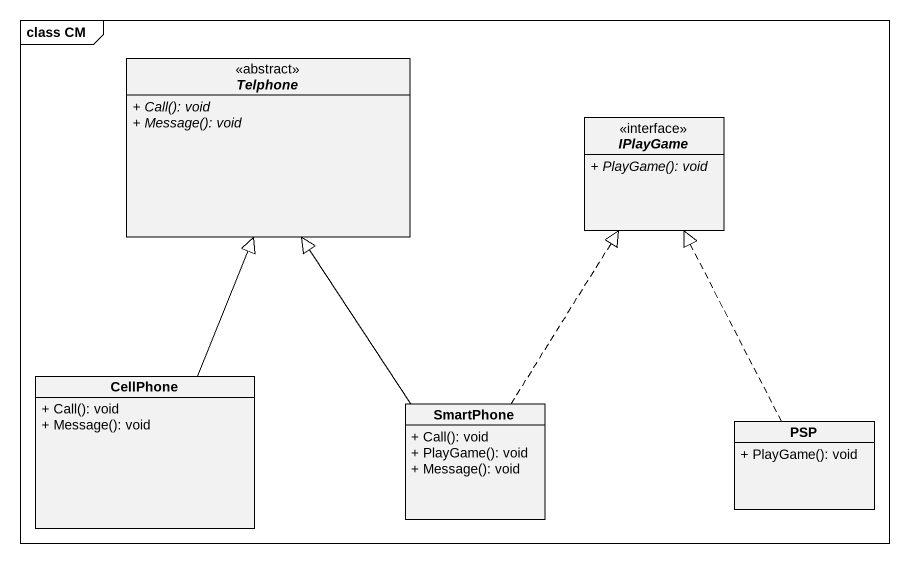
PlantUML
@startuml
mainframe class CM
hide circle
hide empty members
skinparam classAttributeIconSize 0
abstract class Telphone <<abstract>> {
  {abstract} + Call(): void
  {abstract} + Message(): void
}
interface IPlayGame {
  {abstract} + PlayGame(): void
}
class CellPhone {
  + Call(): void
  + Message(): void
}
class SmartPhone {
  + Call(): void
  + PlayGame(): void
  + Message(): void
}
class PSP {
  + PlayGame(): void
}
CellPhone -up-|> Telphone
SmartPhone -up-|> Telphone
SmartPhone .up.|> IPlayGame
PSP .up.|> IPlayGame
@enduml
